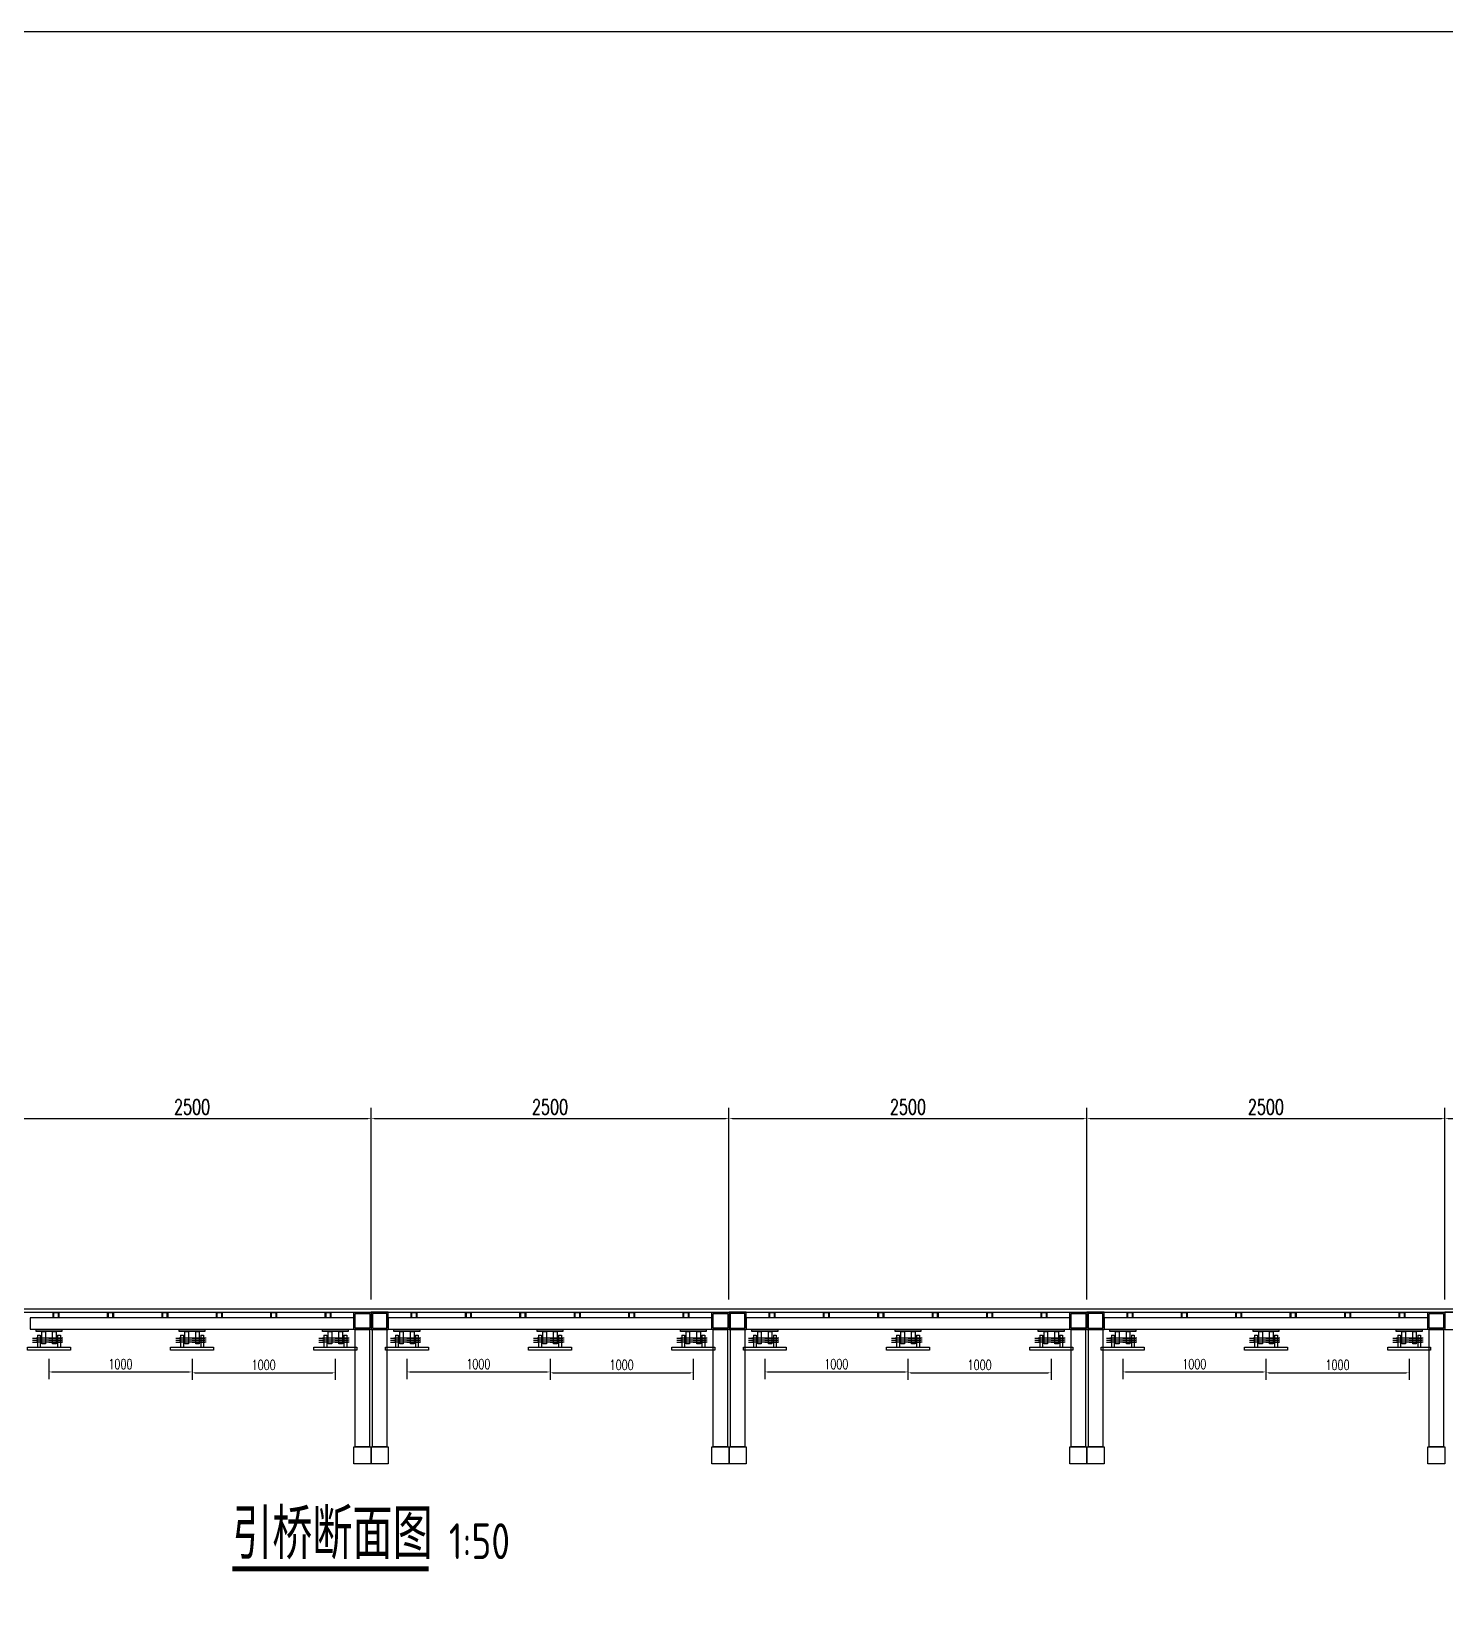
# Model space of a CAD drawing. Header units: millimetres. Extents: x 50522 to 205845, y 40309 to 82020.
# Drawn here: x 142893 to 152770, y 70072 to 81037 of the extents above; entities that cross this region are included whole.
import ezdxf

# ---------------------------------------------------------------- set-up
doc = ezdxf.new("R2010")
doc.units = ezdxf.units.MM
doc.header["$LTSCALE"] = 1000
doc.linetypes.add('CENTER2', pattern=[28.575, 19.05, -3.175, 3.175, -3.175])
for name, color, linetype in [('DIM_SYMB', 3, 'Continuous'), ('PUB_TEXT', 7, 'Continuous'), ('W-STEEL_FRAME钢架', 3, 'Continuous'), ('W-STEEL_KEEL钢龙骨', 5, 'Continuous'), ('W-WOOD_FLOOR木地板', 30, 'Continuous')]:
    doc.layers.add(name, color=color, linetype=linetype)
doc.styles.get("Standard").update_dxf_attribs({"font": 'tssdeng.shx', "width": 0.8, "bigfont": 'hztxt.shx'})
doc.styles.add('STANDARD_T3', font='simplex.shx', dxfattribs={"width": 0.7, "bigfont": 'hztxt.shx'})
doc.dimstyles.new('W&&20', dxfattribs={"dimtxt": 70, "dimasz": 20, "dimexe": 50, "dimexo": 60, "dimgap": 20, "dimtad": 1, "dimdec": 0, "dimzin": 0, "dimdsep": 46, "dimtxsty": 'STANDARD_T3', "dimcen": 0.09, "dimclrd": 1, "dimclre": 1, "dimclrt": 7, "dimazin": 2, "dimtfac": 1, "dimtdec": 0, "dimtix": 1, "dimtmove": 2, "dimatfit": 3, "dimfxl": 0, "dimtolj": 1, "dimtzin": 0, "dimarcsym": 0})
doc.dimstyles.new('W&&30', dxfattribs={"dimtxt": 105, "dimasz": 30, "dimexe": 75, "dimexo": 90, "dimgap": 30, "dimtad": 1, "dimdec": 0, "dimzin": 0, "dimdsep": 46, "dimtxsty": 'STANDARD_T3', "dimcen": 0.09, "dimclrd": 1, "dimclre": 1, "dimclrt": 7, "dimazin": 2, "dimtfac": 1, "dimtdec": 0, "dimtix": 1, "dimtmove": 2, "dimatfit": 3, "dimfxl": 0, "dimtolj": 1, "dimtzin": 0, "dimarcsym": 0})

# ---------------------------------------------------------------- blocks, each defined once
blk = doc.blocks.new('*D58')
at = {"color": 1, "lineweight": -2, "transparency": 16777216}
for p, q in [((152765, 72177), (152765, 73515)), ((155265, 72177), (155265, 73515)), ((152795, 73440), (155235, 73440))]:
    blk.add_line(p, q, dxfattribs=at)
at = {"color": 1, "transparency": 16777216}
for points in [[(152795, 73445), (152795, 73435), (152765, 73440)], [(155235, 73445), (155235, 73435), (155265, 73440)]]:
    blk.add_solid(points, dxfattribs=at)
at = {"layer": 'Defpoints', "color": 0, "transparency": 16777216}
for p in [(155265, 73440), (152765, 72087), (155265, 72087)]:
    blk.add_point(p, dxfattribs=at)
at = {"color": 7, "transparency": 16777216, "insert": (154015, 73522), "char_height": 105, "attachment_point": 5, "style": 'STANDARD_T3'}
blk.add_mtext('\\A1;2500', dxfattribs=at)
blk = doc.blocks.new('*D57')
at = {"color": 1, "lineweight": -2, "transparency": 16777216}
for p, q in [((150265, 72177), (150265, 73515)), ((152765, 72177), (152765, 73515)), ((150295, 73440), (152735, 73440))]:
    blk.add_line(p, q, dxfattribs=at)
at = {"color": 1, "transparency": 16777216}
for points in [[(150295, 73445), (150295, 73435), (150265, 73440)], [(152735, 73445), (152735, 73435), (152765, 73440)]]:
    blk.add_solid(points, dxfattribs=at)
at = {"layer": 'Defpoints', "color": 0, "transparency": 16777216}
for p in [(152765, 73440), (150265, 72087), (152765, 72087)]:
    blk.add_point(p, dxfattribs=at)
at = {"color": 7, "transparency": 16777216, "insert": (151515, 73522), "char_height": 105, "attachment_point": 5, "style": 'STANDARD_T3'}
blk.add_mtext('\\A1;2500', dxfattribs=at)
blk = doc.blocks.new('*U51')
at = {"layer": 'W-STEEL_KEEL钢龙骨', "color": 4}
blk.add_lwpolyline([(20, -19.5, -0.4142136), (19.5, -20), (17.5, -20, -0.4142136), (17, -19.5), (17, 16.5, 0.4142136), (16.5, 17), (-16.5, 17, 0.4142136), (-17, 16.5), (-17, -19.5, -0.4142136), (-17.5, -20), (-19.5, -20, -0.4142136), (-20, -19.5), (-20, 19.5, -0.4142136), (-19.5, 20), (19.5, 20, -0.4142136), (20, 19.5)], format="xyb", close=True, dxfattribs=at)
blk = doc.blocks.new('*U52')
at = {"color": 0, "linetype": 'ByBlock', "lineweight": -2, "transparency": 16777216}
for p in [(0, 0), (380, 0), (760, 0), (1140, 0), (1520, 0), (1900, 0)]:
    blk.add_blockref('*U51', p, dxfattribs=at)
blk = doc.blocks.new('*D54')
at = {"color": 1, "lineweight": -2, "transparency": 16777216}
for p, q in [((151515, 71762), (151515, 71614)), ((152515, 71762), (152515, 71614)), ((151535, 71664), (152495, 71664))]:
    blk.add_line(p, q, dxfattribs=at)
at = {"color": 1, "transparency": 16777216}
for points in [[(151535, 71667), (151535, 71661), (151515, 71664)], [(152495, 71667), (152495, 71661), (152515, 71664)]]:
    blk.add_solid(points, dxfattribs=at)
at = {"layer": 'Defpoints', "color": 0, "transparency": 16777216}
for p in [(151515, 71822), (152515, 71822), (152515, 71664)]:
    blk.add_point(p, dxfattribs=at)
at = {"color": 7, "transparency": 16777216, "insert": (152015, 71719), "char_height": 70, "attachment_point": 5, "style": 'STANDARD_T3'}
blk.add_mtext('\\A1;1000', dxfattribs=at)
blk = doc.blocks.new('*D53')
at = {"color": 1, "lineweight": -2, "transparency": 16777216}
for p, q in [((150515, 71762), (150515, 71620)), ((151515, 71762), (151515, 71620)), ((150535, 71670), (151495, 71670))]:
    blk.add_line(p, q, dxfattribs=at)
at = {"color": 1, "transparency": 16777216}
for points in [[(150535, 71673), (150535, 71667), (150515, 71670)], [(151495, 71673), (151495, 71667), (151515, 71670)]]:
    blk.add_solid(points, dxfattribs=at)
at = {"layer": 'Defpoints', "color": 0, "transparency": 16777216}
for p in [(150515, 71822), (151515, 71822), (151515, 71670)]:
    blk.add_point(p, dxfattribs=at)
at = {"color": 7, "transparency": 16777216, "insert": (151015, 71725), "char_height": 70, "attachment_point": 5, "style": 'STANDARD_T3'}
blk.add_mtext('\\A1;1000', dxfattribs=at)
blk = doc.blocks.new('*D48')
at = {"color": 1, "lineweight": -2, "transparency": 16777216}
for p, q in [((147765, 72177), (147765, 73515)), ((150265, 72177), (150265, 73515)), ((147795, 73440), (150235, 73440))]:
    blk.add_line(p, q, dxfattribs=at)
at = {"color": 1, "transparency": 16777216}
for points in [[(147795, 73445), (147795, 73435), (147765, 73440)], [(150235, 73445), (150235, 73435), (150265, 73440)]]:
    blk.add_solid(points, dxfattribs=at)
at = {"layer": 'Defpoints', "color": 0, "transparency": 16777216}
for p in [(150265, 73440), (147765, 72087), (150265, 72087)]:
    blk.add_point(p, dxfattribs=at)
at = {"color": 7, "transparency": 16777216, "insert": (149015, 73522), "char_height": 105, "attachment_point": 5, "style": 'STANDARD_T3'}
blk.add_mtext('\\A1;2500', dxfattribs=at)
blk = doc.blocks.new('*D47')
at = {"color": 1, "lineweight": -2, "transparency": 16777216}
for p, q in [((145265, 72177), (145265, 73515)), ((147765, 72177), (147765, 73515)), ((145295, 73440), (147735, 73440))]:
    blk.add_line(p, q, dxfattribs=at)
at = {"color": 1, "transparency": 16777216}
for points in [[(145295, 73445), (145295, 73435), (145265, 73440)], [(147735, 73445), (147735, 73435), (147765, 73440)]]:
    blk.add_solid(points, dxfattribs=at)
at = {"layer": 'Defpoints', "color": 0, "transparency": 16777216}
for p in [(147765, 73440), (145265, 72087), (147765, 72087)]:
    blk.add_point(p, dxfattribs=at)
at = {"color": 7, "transparency": 16777216, "insert": (146515, 73522), "char_height": 105, "attachment_point": 5, "style": 'STANDARD_T3'}
blk.add_mtext('\\A1;2500', dxfattribs=at)
blk = doc.blocks.new('*D46')
at = {"color": 1, "lineweight": -2, "transparency": 16777216}
for p, q in [((142765, 72177), (142765, 73515)), ((145265, 72177), (145265, 73515)), ((142795, 73440), (145235, 73440))]:
    blk.add_line(p, q, dxfattribs=at)
at = {"color": 1, "transparency": 16777216}
for points in [[(142795, 73445), (142795, 73435), (142765, 73440)], [(145235, 73445), (145235, 73435), (145265, 73440)]]:
    blk.add_solid(points, dxfattribs=at)
at = {"layer": 'Defpoints', "color": 0, "transparency": 16777216}
for p in [(145265, 73440), (142765, 72087), (145265, 72087)]:
    blk.add_point(p, dxfattribs=at)
at = {"color": 7, "transparency": 16777216, "insert": (144015, 73522), "char_height": 105, "attachment_point": 5, "style": 'STANDARD_T3'}
blk.add_mtext('\\A1;2500', dxfattribs=at)
blk = doc.blocks.new('*U41')
at = {"layer": 'W-STEEL_KEEL钢龙骨', "color": 4}
blk.add_lwpolyline([(20, -19.5, -0.4142136), (19.5, -20), (17.5, -20, -0.4142136), (17, -19.5), (17, 16.5, 0.4142136), (16.5, 17), (-16.5, 17, 0.4142136), (-17, 16.5), (-17, -19.5, -0.4142136), (-17.5, -20), (-19.5, -20, -0.4142136), (-20, -19.5), (-20, 19.5, -0.4142136), (-19.5, 20), (19.5, 20, -0.4142136), (20, 19.5)], format="xyb", close=True, dxfattribs=at)
blk = doc.blocks.new('*U42')
at = {"color": 0, "linetype": 'ByBlock', "lineweight": -2, "transparency": 16777216}
for p in [(0, 0), (380, 0), (760, 0), (1140, 0), (1520, 0), (1900, 0)]:
    blk.add_blockref('*U41', p, dxfattribs=at)
blk = doc.blocks.new('*D44')
at = {"color": 1, "lineweight": -2, "transparency": 16777216}
for p, q in [((149015, 71762), (149015, 71614)), ((150015, 71762), (150015, 71614)), ((149035, 71664), (149995, 71664))]:
    blk.add_line(p, q, dxfattribs=at)
at = {"color": 1, "transparency": 16777216}
for points in [[(149035, 71667), (149035, 71661), (149015, 71664)], [(149995, 71667), (149995, 71661), (150015, 71664)]]:
    blk.add_solid(points, dxfattribs=at)
at = {"layer": 'Defpoints', "color": 0, "transparency": 16777216}
for p in [(149015, 71822), (150015, 71822), (150015, 71664)]:
    blk.add_point(p, dxfattribs=at)
at = {"color": 7, "transparency": 16777216, "insert": (149515, 71719), "char_height": 70, "attachment_point": 5, "style": 'STANDARD_T3'}
blk.add_mtext('\\A1;1000', dxfattribs=at)
blk = doc.blocks.new('*D43')
at = {"color": 1, "lineweight": -2, "transparency": 16777216}
for p, q in [((148015, 71762), (148015, 71620)), ((149015, 71762), (149015, 71620)), ((148035, 71670), (148995, 71670))]:
    blk.add_line(p, q, dxfattribs=at)
at = {"color": 1, "transparency": 16777216}
for points in [[(148035, 71673), (148035, 71667), (148015, 71670)], [(148995, 71673), (148995, 71667), (149015, 71670)]]:
    blk.add_solid(points, dxfattribs=at)
at = {"layer": 'Defpoints', "color": 0, "transparency": 16777216}
for p in [(148015, 71822), (149015, 71822), (149015, 71670)]:
    blk.add_point(p, dxfattribs=at)
at = {"color": 7, "transparency": 16777216, "insert": (148515, 71725), "char_height": 70, "attachment_point": 5, "style": 'STANDARD_T3'}
blk.add_mtext('\\A1;1000', dxfattribs=at)
blk = doc.blocks.new('*U37')
at = {"layer": 'W-STEEL_KEEL钢龙骨', "color": 4}
blk.add_lwpolyline([(20, -19.5, -0.4142136), (19.5, -20), (17.5, -20, -0.4142136), (17, -19.5), (17, 16.5, 0.4142136), (16.5, 17), (-16.5, 17, 0.4142136), (-17, 16.5), (-17, -19.5, -0.4142136), (-17.5, -20), (-19.5, -20, -0.4142136), (-20, -19.5), (-20, 19.5, -0.4142136), (-19.5, 20), (19.5, 20, -0.4142136), (20, 19.5)], format="xyb", close=True, dxfattribs=at)
blk = doc.blocks.new('*U38')
at = {"color": 0, "linetype": 'ByBlock', "lineweight": -2, "transparency": 16777216}
for p in [(0, 0), (380, 0), (760, 0), (1140, 0), (1520, 0), (1900, 0)]:
    blk.add_blockref('*U37', p, dxfattribs=at)
blk = doc.blocks.new('*D40')
at = {"color": 1, "lineweight": -2, "transparency": 16777216}
for p, q in [((146515, 71762), (146515, 71614)), ((147515, 71762), (147515, 71614)), ((146535, 71664), (147495, 71664))]:
    blk.add_line(p, q, dxfattribs=at)
at = {"color": 1, "transparency": 16777216}
for points in [[(146535, 71667), (146535, 71661), (146515, 71664)], [(147495, 71667), (147495, 71661), (147515, 71664)]]:
    blk.add_solid(points, dxfattribs=at)
at = {"layer": 'Defpoints', "color": 0, "transparency": 16777216}
for p in [(146515, 71822), (147515, 71822), (147515, 71664)]:
    blk.add_point(p, dxfattribs=at)
at = {"color": 7, "transparency": 16777216, "insert": (147015, 71719), "char_height": 70, "attachment_point": 5, "style": 'STANDARD_T3'}
blk.add_mtext('\\A1;1000', dxfattribs=at)
blk = doc.blocks.new('*D39')
at = {"color": 1, "lineweight": -2, "transparency": 16777216}
for p, q in [((145515, 71762), (145515, 71620)), ((146515, 71762), (146515, 71620)), ((145535, 71670), (146495, 71670))]:
    blk.add_line(p, q, dxfattribs=at)
at = {"color": 1, "transparency": 16777216}
for points in [[(145535, 71673), (145535, 71667), (145515, 71670)], [(146495, 71673), (146495, 71667), (146515, 71670)]]:
    blk.add_solid(points, dxfattribs=at)
at = {"layer": 'Defpoints', "color": 0, "transparency": 16777216}
for p in [(145515, 71822), (146515, 71822), (146515, 71670)]:
    blk.add_point(p, dxfattribs=at)
at = {"color": 7, "transparency": 16777216, "insert": (146015, 71725), "char_height": 70, "attachment_point": 5, "style": 'STANDARD_T3'}
blk.add_mtext('\\A1;1000', dxfattribs=at)
blk = doc.blocks.new('*U33')
at = {"layer": 'W-STEEL_KEEL钢龙骨', "color": 4}
blk.add_lwpolyline([(20, -19.5, -0.4142136), (19.5, -20), (17.5, -20, -0.4142136), (17, -19.5), (17, 16.5, 0.4142136), (16.5, 17), (-16.5, 17, 0.4142136), (-17, 16.5), (-17, -19.5, -0.4142136), (-17.5, -20), (-19.5, -20, -0.4142136), (-20, -19.5), (-20, 19.5, -0.4142136), (-19.5, 20), (19.5, 20, -0.4142136), (20, 19.5)], format="xyb", close=True, dxfattribs=at)
blk = doc.blocks.new('*U34')
at = {"color": 0, "linetype": 'ByBlock', "lineweight": -2, "transparency": 16777216}
for p in [(0, 0), (380, 0), (760, 0), (1140, 0), (1520, 0), (1900, 0)]:
    blk.add_blockref('*U33', p, dxfattribs=at)
blk = doc.blocks.new('*D36')
at = {"color": 1, "lineweight": -2, "transparency": 16777216}
for p, q in [((144015, 71762), (144015, 71614)), ((145015, 71762), (145015, 71614)), ((144035, 71664), (144995, 71664))]:
    blk.add_line(p, q, dxfattribs=at)
at = {"color": 1, "transparency": 16777216}
for points in [[(144035, 71667), (144035, 71661), (144015, 71664)], [(144995, 71667), (144995, 71661), (145015, 71664)]]:
    blk.add_solid(points, dxfattribs=at)
at = {"layer": 'Defpoints', "color": 0, "transparency": 16777216}
for p in [(144015, 71822), (145015, 71822), (145015, 71664)]:
    blk.add_point(p, dxfattribs=at)
at = {"color": 7, "transparency": 16777216, "insert": (144515, 71719), "char_height": 70, "attachment_point": 5, "style": 'STANDARD_T3'}
blk.add_mtext('\\A1;1000', dxfattribs=at)
blk = doc.blocks.new('*D35')
at = {"color": 1, "lineweight": -2, "transparency": 16777216}
for p, q in [((143015, 71762), (143015, 71620)), ((144015, 71762), (144015, 71620)), ((143035, 71670), (143995, 71670))]:
    blk.add_line(p, q, dxfattribs=at)
at = {"color": 1, "transparency": 16777216}
for points in [[(143035, 71673), (143035, 71667), (143015, 71670)], [(143995, 71673), (143995, 71667), (144015, 71670)]]:
    blk.add_solid(points, dxfattribs=at)
at = {"layer": 'Defpoints', "color": 0, "transparency": 16777216}
for p in [(143015, 71822), (144015, 71822), (144015, 71670)]:
    blk.add_point(p, dxfattribs=at)
at = {"color": 7, "transparency": 16777216, "insert": (143515, 71725), "char_height": 70, "attachment_point": 5, "style": 'STANDARD_T3'}
blk.add_mtext('\\A1;1000', dxfattribs=at)

msp = doc.modelspace()

# ---------------------------------------------------------------- linework, layer by layer
at = {"color": 3, "linetype": 'CENTER2'}
for p, q in [((142900.6, 71905.1), (142936.4, 71905.1)), ((142900.6, 71892.1), (142936.4, 71892.1)), ((142900.6, 71879.1), (142936.4, 71879.1)), ((143085.8, 71905.1), (142944.9, 71905.1)), ((143085.8, 71892.1), (142944.9, 71892.1)), ((143085.8, 71879.1), (142944.9, 71879.1)), ((143113.2, 71905.1), (143077.4, 71905.1)), ((143113.2, 71892.1), (143077.4, 71892.1)), ((143113.2, 71879.1), (143077.5, 71879.1)), ((143900.6, 71905.1), (143936.4, 71905.1)), ((143900.6, 71892.1), (143936.4, 71892.1)), ((143900.6, 71879.1), (143936.4, 71879.1)), ((144085.8, 71905.1), (143944.9, 71905.1)), ((144085.8, 71892.1), (143944.9, 71892.1)), ((144085.8, 71879.1), (143944.9, 71879.1)), ((144113.2, 71905.1), (144077.4, 71905.1)), ((144113.2, 71892.1), (144077.4, 71892.1)), ((144113.2, 71879.1), (144077.5, 71879.1)), ((144900.6, 71905.1), (144936.4, 71905.1)), ((144900.6, 71892.1), (144936.4, 71892.1)), ((144900.6, 71879.1), (144936.4, 71879.1)), ((145085.8, 71905.1), (144944.9, 71905.1)), ((145085.8, 71892.1), (144944.9, 71892.1)), ((145085.8, 71879.1), (144944.9, 71879.1)), ((145113.2, 71905.1), (145077.4, 71905.1)), ((145113.2, 71892.1), (145077.4, 71892.1)), ((145113.2, 71879.1), (145077.5, 71879.1)), ((145400.6, 71905.1), (145436.4, 71905.1)), ((145400.6, 71892.1), (145436.4, 71892.1)), ((145400.6, 71879.1), (145436.4, 71879.1)), ((145585.8, 71905.1), (145444.9, 71905.1)), ((145585.8, 71892.1), (145444.9, 71892.1)), ((145585.8, 71879.1), (145444.9, 71879.1)), ((145613.2, 71905.1), (145577.4, 71905.1)), ((145613.2, 71892.1), (145577.4, 71892.1)), ((145613.2, 71879.1), (145577.5, 71879.1)), ((146400.6, 71905.1), (146436.4, 71905.1)), ((146400.6, 71892.1), (146436.4, 71892.1)), ((146400.6, 71879.1), (146436.4, 71879.1)), ((146585.8, 71905.1), (146444.9, 71905.1)), ((146585.8, 71892.1), (146444.9, 71892.1)), ((146585.8, 71879.1), (146444.9, 71879.1)), ((146613.2, 71905.1), (146577.4, 71905.1)), ((146613.2, 71892.1), (146577.4, 71892.1)), ((146613.2, 71879.1), (146577.5, 71879.1)), ((147400.6, 71905.1), (147436.4, 71905.1)), ((147400.6, 71892.1), (147436.4, 71892.1)), ((147400.6, 71879.1), (147436.4, 71879.1)), ((147585.8, 71905.1), (147444.9, 71905.1)), ((147585.8, 71892.1), (147444.9, 71892.1)), ((147585.8, 71879.1), (147444.9, 71879.1)), ((147613.2, 71905.1), (147577.4, 71905.1)), ((147613.2, 71892.1), (147577.4, 71892.1)), ((147613.2, 71879.1), (147577.5, 71879.1)), ((147900.6, 71905.1), (147936.4, 71905.1)), ((147900.6, 71892.1), (147936.4, 71892.1)), ((147900.6, 71879.1), (147936.4, 71879.1)), ((148085.8, 71905.1), (147944.9, 71905.1)), ((148085.8, 71892.1), (147944.9, 71892.1)), ((148085.8, 71879.1), (147944.9, 71879.1)), ((148113.2, 71905.1), (148077.4, 71905.1)), ((148113.2, 71892.1), (148077.4, 71892.1)), ((148113.2, 71879.1), (148077.5, 71879.1)), ((148900.6, 71905.1), (148936.4, 71905.1)), ((148900.6, 71892.1), (148936.4, 71892.1)), ((148900.6, 71879.1), (148936.4, 71879.1)), ((149085.8, 71905.1), (148944.9, 71905.1)), ((149085.8, 71892.1), (148944.9, 71892.1)), ((149085.8, 71879.1), (148944.9, 71879.1)), ((149113.2, 71905.1), (149077.4, 71905.1)), ((149113.2, 71892.1), (149077.4, 71892.1)), ((149113.2, 71879.1), (149077.5, 71879.1)), ((149900.6, 71905.1), (149936.4, 71905.1)), ((149900.6, 71892.1), (149936.4, 71892.1)), ((149900.6, 71879.1), (149936.4, 71879.1)), ((150085.8, 71905.1), (149944.9, 71905.1)), ((150085.8, 71892.1), (149944.9, 71892.1)), ((150085.8, 71879.1), (149944.9, 71879.1)), ((150113.2, 71905.1), (150077.4, 71905.1)), ((150113.2, 71892.1), (150077.4, 71892.1)), ((150113.2, 71879.1), (150077.5, 71879.1)), ((150400.6, 71905.1), (150436.4, 71905.1)), ((150400.6, 71892.1), (150436.4, 71892.1)), ((150400.6, 71879.1), (150436.4, 71879.1)), ((150585.8, 71905.1), (150444.9, 71905.1)), ((150585.8, 71892.1), (150444.9, 71892.1)), ((150585.8, 71879.1), (150444.9, 71879.1)), ((150613.2, 71905.1), (150577.4, 71905.1)), ((150613.2, 71892.1), (150577.4, 71892.1)), ((150613.2, 71879.1), (150577.5, 71879.1)), ((151400.6, 71905.1), (151436.4, 71905.1)), ((151400.6, 71892.1), (151436.4, 71892.1)), ((151400.6, 71879.1), (151436.4, 71879.1)), ((151585.8, 71905.1), (151444.9, 71905.1)), ((151585.8, 71892.1), (151444.9, 71892.1)), ((151585.8, 71879.1), (151444.9, 71879.1)), ((151613.2, 71905.1), (151577.4, 71905.1)), ((151613.2, 71892.1), (151577.4, 71892.1)), ((151613.2, 71879.1), (151577.5, 71879.1)), ((152400.6, 71905.1), (152436.4, 71905.1)), ((152400.6, 71892.1), (152436.4, 71892.1)), ((152400.6, 71879.1), (152436.4, 71879.1)), ((152585.8, 71905.1), (152444.9, 71905.1)), ((152585.8, 71892.1), (152444.9, 71892.1)), ((152585.8, 71879.1), (152444.9, 71879.1)), ((152613.2, 71905.1), (152577.4, 71905.1)), ((152613.2, 71892.1), (152577.4, 71892.1)), ((152613.2, 71879.1), (152577.5, 71879.1))]:
    msp.add_line(p, q, dxfattribs=at)
for p, q in [((143004.3, 71905.1), (142925.3, 71905.1)), ((143004.3, 71892.1), (142925.3, 71892.1)), ((143004.3, 71879.1), (142925.3, 71879.1)), ((142935.3, 71927.1), (142955.3, 71927.1)), ((142935.3, 71927.1), (142935.3, 71842.1)), ((142955.3, 71927.1), (142955.3, 71842.1)), ((143015.3, 71905.1), (143105.3, 71905.1)), ((143015.3, 71892.1), (143105.3, 71892.1)), ((143015.3, 71879.1), (143105.3, 71879.1)), ((143075.3, 71927.1), (143095.3, 71927.1)), ((143075.3, 71927.1), (143075.3, 71842.1)), ((143095.3, 71927.1), (143095.3, 71842.1)), ((143128.5, 71842.1), (143148.5, 71842.1)), ((144004.3, 71905.1), (143925.3, 71905.1)), ((144004.3, 71892.1), (143925.3, 71892.1)), ((144004.3, 71879.1), (143925.3, 71879.1)), ((143935.3, 71927.1), (143955.3, 71927.1)), ((143935.3, 71927.1), (143935.3, 71842.1)), ((143955.3, 71927.1), (143955.3, 71842.1)), ((144015.3, 71905.1), (144105.3, 71905.1)), ((144015.3, 71892.1), (144105.3, 71892.1)), ((144015.3, 71879.1), (144105.3, 71879.1)), ((144075.3, 71927.1), (144095.3, 71927.1)), ((144075.3, 71927.1), (144075.3, 71842.1)), ((144095.3, 71927.1), (144095.3, 71842.1)), ((144128.5, 71842.1), (144148.5, 71842.1)), ((145004.3, 71905.1), (144925.3, 71905.1)), ((145004.3, 71892.1), (144925.3, 71892.1)), ((145004.3, 71879.1), (144925.3, 71879.1)), ((144935.3, 71927.1), (144955.3, 71927.1)), ((144935.3, 71927.1), (144935.3, 71842.1)), ((144955.3, 71927.1), (144955.3, 71842.1)), ((145015.3, 71905.1), (145105.3, 71905.1)), ((145015.3, 71892.1), (145105.3, 71892.1)), ((145015.3, 71879.1), (145105.3, 71879.1)), ((145075.3, 71927.1), (145095.3, 71927.1)), ((145075.3, 71927.1), (145075.3, 71842.1)), ((145095.3, 71927.1), (145095.3, 71842.1)), ((145128.5, 71842.1), (145148.5, 71842.1)), ((145504.3, 71905.1), (145425.3, 71905.1)), ((145504.3, 71892.1), (145425.3, 71892.1)), ((145504.3, 71879.1), (145425.3, 71879.1)), ((145435.3, 71927.1), (145455.3, 71927.1)), ((145435.3, 71927.1), (145435.3, 71842.1)), ((145455.3, 71927.1), (145455.3, 71842.1)), ((145515.3, 71905.1), (145605.3, 71905.1)), ((145515.3, 71892.1), (145605.3, 71892.1)), ((145515.3, 71879.1), (145605.3, 71879.1)), ((145575.3, 71927.1), (145595.3, 71927.1)), ((145575.3, 71927.1), (145575.3, 71842.1)), ((145595.3, 71927.1), (145595.3, 71842.1)), ((145628.5, 71842.1), (145648.5, 71842.1)), ((146504.3, 71905.1), (146425.3, 71905.1)), ((146504.3, 71892.1), (146425.3, 71892.1)), ((146504.3, 71879.1), (146425.3, 71879.1)), ((146435.3, 71927.1), (146455.3, 71927.1)), ((146435.3, 71927.1), (146435.3, 71842.1)), ((146455.3, 71927.1), (146455.3, 71842.1)), ((146515.3, 71905.1), (146605.3, 71905.1)), ((146515.3, 71892.1), (146605.3, 71892.1)), ((146515.3, 71879.1), (146605.3, 71879.1)), ((146575.3, 71927.1), (146595.3, 71927.1)), ((146575.3, 71927.1), (146575.3, 71842.1)), ((146595.3, 71927.1), (146595.3, 71842.1)), ((146628.5, 71842.1), (146648.5, 71842.1)), ((147504.3, 71905.1), (147425.3, 71905.1)), ((147504.3, 71892.1), (147425.3, 71892.1)), ((147504.3, 71879.1), (147425.3, 71879.1)), ((147435.3, 71927.1), (147455.3, 71927.1)), ((147435.3, 71927.1), (147435.3, 71842.1)), ((147455.3, 71927.1), (147455.3, 71842.1)), ((147515.3, 71905.1), (147605.3, 71905.1)), ((147515.3, 71892.1), (147605.3, 71892.1)), ((147515.3, 71879.1), (147605.3, 71879.1)), ((147575.3, 71927.1), (147595.3, 71927.1)), ((147575.3, 71927.1), (147575.3, 71842.1)), ((147595.3, 71927.1), (147595.3, 71842.1)), ((147628.5, 71842.1), (147648.5, 71842.1)), ((148004.3, 71905.1), (147925.3, 71905.1)), ((148004.3, 71892.1), (147925.3, 71892.1)), ((148004.3, 71879.1), (147925.3, 71879.1)), ((147935.3, 71927.1), (147955.3, 71927.1)), ((147935.3, 71927.1), (147935.3, 71842.1)), ((147955.3, 71927.1), (147955.3, 71842.1)), ((148015.3, 71905.1), (148105.3, 71905.1)), ((148015.3, 71892.1), (148105.3, 71892.1)), ((148015.3, 71879.1), (148105.3, 71879.1)), ((148075.3, 71927.1), (148095.3, 71927.1)), ((148075.3, 71927.1), (148075.3, 71842.1)), ((148095.3, 71927.1), (148095.3, 71842.1)), ((148128.5, 71842.1), (148148.5, 71842.1)), ((149004.3, 71905.1), (148925.3, 71905.1)), ((149004.3, 71892.1), (148925.3, 71892.1)), ((149004.3, 71879.1), (148925.3, 71879.1)), ((148935.3, 71927.1), (148955.3, 71927.1)), ((148935.3, 71927.1), (148935.3, 71842.1)), ((148955.3, 71927.1), (148955.3, 71842.1)), ((149015.3, 71905.1), (149105.3, 71905.1)), ((149015.3, 71892.1), (149105.3, 71892.1)), ((149015.3, 71879.1), (149105.3, 71879.1)), ((149075.3, 71927.1), (149095.3, 71927.1)), ((149075.3, 71927.1), (149075.3, 71842.1)), ((149095.3, 71927.1), (149095.3, 71842.1)), ((149128.5, 71842.1), (149148.5, 71842.1)), ((150004.3, 71905.1), (149925.3, 71905.1)), ((150004.3, 71892.1), (149925.3, 71892.1)), ((150004.3, 71879.1), (149925.3, 71879.1)), ((149935.3, 71927.1), (149955.3, 71927.1)), ((149935.3, 71927.1), (149935.3, 71842.1)), ((149955.3, 71927.1), (149955.3, 71842.1)), ((150015.3, 71905.1), (150105.3, 71905.1)), ((150015.3, 71892.1), (150105.3, 71892.1)), ((150015.3, 71879.1), (150105.3, 71879.1)), ((150075.3, 71927.1), (150095.3, 71927.1)), ((150075.3, 71927.1), (150075.3, 71842.1)), ((150095.3, 71927.1), (150095.3, 71842.1)), ((150128.5, 71842.1), (150148.5, 71842.1)), ((150504.3, 71905.1), (150425.3, 71905.1)), ((150504.3, 71892.1), (150425.3, 71892.1)), ((150504.3, 71879.1), (150425.3, 71879.1)), ((150435.3, 71927.1), (150455.3, 71927.1)), ((150435.3, 71927.1), (150435.3, 71842.1)), ((150455.3, 71927.1), (150455.3, 71842.1)), ((150515.3, 71905.1), (150605.3, 71905.1)), ((150515.3, 71892.1), (150605.3, 71892.1)), ((150515.3, 71879.1), (150605.3, 71879.1)), ((150575.3, 71927.1), (150595.3, 71927.1)), ((150575.3, 71927.1), (150575.3, 71842.1)), ((150595.3, 71927.1), (150595.3, 71842.1)), ((150628.5, 71842.1), (150648.5, 71842.1)), ((151504.3, 71905.1), (151425.3, 71905.1)), ((151504.3, 71892.1), (151425.3, 71892.1)), ((151504.3, 71879.1), (151425.3, 71879.1)), ((151435.3, 71927.1), (151455.3, 71927.1)), ((151435.3, 71927.1), (151435.3, 71842.1)), ((151455.3, 71927.1), (151455.3, 71842.1)), ((151515.3, 71905.1), (151605.3, 71905.1)), ((151515.3, 71892.1), (151605.3, 71892.1)), ((151515.3, 71879.1), (151605.3, 71879.1)), ((151575.3, 71927.1), (151595.3, 71927.1)), ((151575.3, 71927.1), (151575.3, 71842.1)), ((151595.3, 71927.1), (151595.3, 71842.1)), ((151628.5, 71842.1), (151648.5, 71842.1)), ((152504.3, 71905.1), (152425.3, 71905.1)), ((152504.3, 71892.1), (152425.3, 71892.1)), ((152504.3, 71879.1), (152425.3, 71879.1)), ((152435.3, 71927.1), (152455.3, 71927.1)), ((152435.3, 71927.1), (152435.3, 71842.1)), ((152455.3, 71927.1), (152455.3, 71842.1)), ((152515.3, 71905.1), (152605.3, 71905.1)), ((152515.3, 71892.1), (152605.3, 71892.1)), ((152515.3, 71879.1), (152605.3, 71879.1)), ((152575.3, 71927.1), (152595.3, 71927.1)), ((152575.3, 71927.1), (152575.3, 71842.1)), ((152595.3, 71927.1), (152595.3, 71842.1)), ((152628.5, 71842.1), (152648.5, 71842.1))]:
    msp.add_line(p, q)
for points in [[(67112.1, 81037), (166036.4, 81037), (166036.4, 40309.3), (67112.1, 40309.3)], [(145265.3, 71967.1), (145145.3, 71967.1), (145145.3, 72087.1), (145265.3, 72087.1)], [(145256.3, 71976.1), (145154.3, 71976.1), (145154.3, 72078.1), (145256.3, 72078.1)], [(147765.3, 71967.1), (147645.3, 71967.1), (147645.3, 72087.1), (147765.3, 72087.1)], [(147756.3, 71976.1), (147654.3, 71976.1), (147654.3, 72078.1), (147756.3, 72078.1)], [(150265.3, 71967.1), (150145.3, 71967.1), (150145.3, 72087.1), (150265.3, 72087.1)], [(150256.3, 71976.1), (150154.3, 71976.1), (150154.3, 72078.1), (150256.3, 72078.1)], [(152765.3, 71967.1), (152645.3, 71967.1), (152645.3, 72087.1), (152765.3, 72087.1)], [(152756.3, 71976.1), (152654.3, 71976.1), (152654.3, 72078.1), (152756.3, 72078.1)], [(142925.3, 71967.1), (143105.3, 71967.1), (143105.3, 71952.1), (142925.3, 71952.1)], [(142965.3, 71952.1), (142990.3, 71952.1), (142990.3, 71867.1), (142965.3, 71867.1)], [(143040.3, 71952.1), (143065.3, 71952.1), (143065.3, 71867.1), (143040.3, 71867.1)], [(143925.3, 71967.1), (144105.3, 71967.1), (144105.3, 71952.1), (143925.3, 71952.1)], [(143965.3, 71952.1), (143990.3, 71952.1), (143990.3, 71867.1), (143965.3, 71867.1)], [(144040.3, 71952.1), (144065.3, 71952.1), (144065.3, 71867.1), (144040.3, 71867.1)], [(144925.3, 71967.1), (145105.3, 71967.1), (145105.3, 71952.1), (144925.3, 71952.1)], [(144965.3, 71952.1), (144990.3, 71952.1), (144990.3, 71867.1), (144965.3, 71867.1)], [(145040.3, 71952.1), (145065.3, 71952.1), (145065.3, 71867.1), (145040.3, 71867.1)], [(145425.3, 71967.1), (145605.3, 71967.1), (145605.3, 71952.1), (145425.3, 71952.1)], [(145465.3, 71952.1), (145490.3, 71952.1), (145490.3, 71867.1), (145465.3, 71867.1)], [(145540.3, 71952.1), (145565.3, 71952.1), (145565.3, 71867.1), (145540.3, 71867.1)], [(146425.3, 71967.1), (146605.3, 71967.1), (146605.3, 71952.1), (146425.3, 71952.1)], [(146465.3, 71952.1), (146490.3, 71952.1), (146490.3, 71867.1), (146465.3, 71867.1)], [(146540.3, 71952.1), (146565.3, 71952.1), (146565.3, 71867.1), (146540.3, 71867.1)], [(147425.3, 71967.1), (147605.3, 71967.1), (147605.3, 71952.1), (147425.3, 71952.1)], [(147465.3, 71952.1), (147490.3, 71952.1), (147490.3, 71867.1), (147465.3, 71867.1)], [(147540.3, 71952.1), (147565.3, 71952.1), (147565.3, 71867.1), (147540.3, 71867.1)], [(147925.3, 71967.1), (148105.3, 71967.1), (148105.3, 71952.1), (147925.3, 71952.1)], [(147965.3, 71952.1), (147990.3, 71952.1), (147990.3, 71867.1), (147965.3, 71867.1)], [(148040.3, 71952.1), (148065.3, 71952.1), (148065.3, 71867.1), (148040.3, 71867.1)], [(148925.3, 71967.1), (149105.3, 71967.1), (149105.3, 71952.1), (148925.3, 71952.1)], [(148965.3, 71952.1), (148990.3, 71952.1), (148990.3, 71867.1), (148965.3, 71867.1)], [(149040.3, 71952.1), (149065.3, 71952.1), (149065.3, 71867.1), (149040.3, 71867.1)], [(149925.3, 71967.1), (150105.3, 71967.1), (150105.3, 71952.1), (149925.3, 71952.1)], [(149965.3, 71952.1), (149990.3, 71952.1), (149990.3, 71867.1), (149965.3, 71867.1)], [(150040.3, 71952.1), (150065.3, 71952.1), (150065.3, 71867.1), (150040.3, 71867.1)], [(150425.3, 71967.1), (150605.3, 71967.1), (150605.3, 71952.1), (150425.3, 71952.1)], [(150465.3, 71952.1), (150490.3, 71952.1), (150490.3, 71867.1), (150465.3, 71867.1)], [(150540.3, 71952.1), (150565.3, 71952.1), (150565.3, 71867.1), (150540.3, 71867.1)], [(151425.3, 71967.1), (151605.3, 71967.1), (151605.3, 71952.1), (151425.3, 71952.1)], [(151465.3, 71952.1), (151490.3, 71952.1), (151490.3, 71867.1), (151465.3, 71867.1)], [(151540.3, 71952.1), (151565.3, 71952.1), (151565.3, 71867.1), (151540.3, 71867.1)], [(152425.3, 71967.1), (152605.3, 71967.1), (152605.3, 71952.1), (152425.3, 71952.1)], [(152465.3, 71952.1), (152490.3, 71952.1), (152490.3, 71867.1), (152465.3, 71867.1)], [(152540.3, 71952.1), (152565.3, 71952.1), (152565.3, 71867.1), (152540.3, 71867.1)], [(142865.3, 71842.1), (143165.3, 71842.1), (143165.3, 71822.1), (142865.3, 71822.1)], [(143865.3, 71842.1), (144165.3, 71842.1), (144165.3, 71822.1), (143865.3, 71822.1)], [(144865.3, 71842.1), (145165.3, 71842.1), (145165.3, 71822.1), (144865.3, 71822.1)], [(145365.3, 71842.1), (145665.3, 71842.1), (145665.3, 71822.1), (145365.3, 71822.1)], [(146365.3, 71842.1), (146665.3, 71842.1), (146665.3, 71822.1), (146365.3, 71822.1)], [(147365.3, 71842.1), (147665.3, 71842.1), (147665.3, 71822.1), (147365.3, 71822.1)], [(147865.3, 71842.1), (148165.3, 71842.1), (148165.3, 71822.1), (147865.3, 71822.1)], [(148865.3, 71842.1), (149165.3, 71842.1), (149165.3, 71822.1), (148865.3, 71822.1)], [(149865.3, 71842.1), (150165.3, 71842.1), (150165.3, 71822.1), (149865.3, 71822.1)], [(150365.3, 71842.1), (150665.3, 71842.1), (150665.3, 71822.1), (150365.3, 71822.1)], [(151365.3, 71842.1), (151665.3, 71842.1), (151665.3, 71822.1), (151365.3, 71822.1)], [(152365.3, 71842.1), (152665.3, 71842.1), (152665.3, 71822.1), (152365.3, 71822.1)]]:
    msp.add_lwpolyline(points, close=True)
at = {"layer": 'DIM_SYMB', "const_width": 35}
msp.add_lwpolyline([(144295.6, 70295.2), (145668.6, 70295.2)], dxfattribs=at)
at = {"layer": 'W-STEEL_FRAME钢架'}
for points in [[(142885.3, 71969.1), (145145.3, 71969.1), (145145.3, 72047.1), (142885.3, 72047.1)], [(145265.3, 71967.1), (145385.3, 71967.1), (145385.3, 72087.1), (145265.3, 72087.1)], [(145274.3, 71976.1), (145376.3, 71976.1), (145376.3, 72078.1), (145274.3, 72078.1)], [(145385.3, 71969.1), (147645.3, 71969.1), (147645.3, 72047.1), (145385.3, 72047.1)], [(147765.3, 71967.1), (147885.3, 71967.1), (147885.3, 72087.1), (147765.3, 72087.1)], [(147774.3, 71976.1), (147876.3, 71976.1), (147876.3, 72078.1), (147774.3, 72078.1)], [(147885.3, 71969.1), (150145.3, 71969.1), (150145.3, 72047.1), (147885.3, 72047.1)], [(150265.3, 71967.1), (150385.3, 71967.1), (150385.3, 72087.1), (150265.3, 72087.1)], [(150274.3, 71976.1), (150376.3, 71976.1), (150376.3, 72078.1), (150274.3, 72078.1)], [(150385.3, 71969.1), (152645.3, 71969.1), (152645.3, 72047.1), (150385.3, 72047.1)], [(152765.3, 71967.1), (152885.3, 71967.1), (152885.3, 72087.1), (152765.3, 72087.1)], [(145145.3, 71147.1), (145265.3, 71147.1), (145265.3, 71027.1), (145145.3, 71027.1)], [(145265.3, 71147.1), (145385.3, 71147.1), (145385.3, 71027.1), (145265.3, 71027.1)], [(147645.3, 71147.1), (147765.3, 71147.1), (147765.3, 71027.1), (147645.3, 71027.1)], [(147765.3, 71147.1), (147885.3, 71147.1), (147885.3, 71027.1), (147765.3, 71027.1)], [(150145.3, 71147.1), (150265.3, 71147.1), (150265.3, 71027.1), (150145.3, 71027.1)], [(150265.3, 71147.1), (150385.3, 71147.1), (150385.3, 71027.1), (150265.3, 71027.1)], [(152645.3, 71147.1), (152765.3, 71147.1), (152765.3, 71027.1), (152645.3, 71027.1)]]:
    msp.add_lwpolyline(points, close=True, dxfattribs=at)
at = {"layer": 'W-STEEL_FRAME钢架', "color": 2}
for points in [[(145155.3, 71967.1), (145255.3, 71967.1), (145255.3, 71147.1), (145155.3, 71147.1)], [(145275.3, 71967.1), (145375.3, 71967.1), (145375.3, 71147.1), (145275.3, 71147.1)], [(147655.3, 71967.1), (147755.3, 71967.1), (147755.3, 71147.1), (147655.3, 71147.1)], [(147775.3, 71967.1), (147875.3, 71967.1), (147875.3, 71147.1), (147775.3, 71147.1)], [(150155.3, 71967.1), (150255.3, 71967.1), (150255.3, 71147.1), (150155.3, 71147.1)], [(150275.3, 71967.1), (150375.3, 71967.1), (150375.3, 71147.1), (150275.3, 71147.1)], [(152655.3, 71967.1), (152755.3, 71967.1), (152755.3, 71147.1), (152655.3, 71147.1)]]:
    msp.add_lwpolyline(points, close=True, dxfattribs=at)
at = {"layer": 'W-WOOD_FLOOR木地板'}
msp.add_lwpolyline([(155150.3, 72109.1), (135377.3, 72109.1), (135377.3, 72087.1), (155150.3, 72087.1)], close=True, dxfattribs=at)

# ---------------------------------------------------------------- block references
for name, p in [('*U34', (143065.3, 72067.1)), ('*U38', (145565.3, 72067.1)), ('*U42', (148065.3, 72067.1)), ('*U52', (150565.3, 72067.1))]:
    msp.add_blockref(name, p)

# ---------------------------------------------------------------- texts
at = {"layer": 'PUB_TEXT', "color": 7, "width": 0.8}
for s, height, p in [('引桥断面图', 350, (144295.6, 70362.4)), ('1:50', 250, (145808.6, 70362.4))]:
    msp.add_text(s, height=height, dxfattribs=at).set_placement(p)

# ---------------------------------------------------------------- dimensions: what is measured, and where the dimension line sits
for base, p1, p2, dimstyle, picture, middle in [((145265.3, 73439.8), (142765.3, 72087.1), (145265.3, 72087.1), 'W&&30', '*D46', (144015.3, 73522.3)), ((147765.3, 73439.8), (145265.3, 72087.1), (147765.3, 72087.1), 'W&&30', '*D47', (146515.3, 73522.3)), ((150265.3, 73439.8), (147765.3, 72087.1), (150265.3, 72087.1), 'W&&30', '*D48', (149015.3, 73522.3)), ((152765.3, 73439.8), (150265.3, 72087.1), (152765.3, 72087.1), 'W&&30', '*D57', (151515.3, 73522.3)), ((155265.3, 73439.8), (152765.3, 72087.1), (155265.3, 72087.1), 'W&&30', '*D58', (154015.3, 73522.3)), ((144015.3, 71669.9), (143015.3, 71822.1), (144015.3, 71822.1), 'W&&20', '*D35', (143515.3, 71724.9)), ((145015.3, 71663.9), (144015.3, 71822.1), (145015.3, 71822.1), 'W&&20', '*D36', (144515.3, 71718.9)), ((146515.3, 71669.9), (145515.3, 71822.1), (146515.3, 71822.1), 'W&&20', '*D39', (146015.3, 71724.9)), ((147515.3, 71663.9), (146515.3, 71822.1), (147515.3, 71822.1), 'W&&20', '*D40', (147015.3, 71718.9)), ((149015.3, 71669.9), (148015.3, 71822.1), (149015.3, 71822.1), 'W&&20', '*D43', (148515.3, 71724.9)), ((150015.3, 71663.9), (149015.3, 71822.1), (150015.3, 71822.1), 'W&&20', '*D44', (149515.3, 71718.9)), ((151515.3, 71669.9), (150515.3, 71822.1), (151515.3, 71822.1), 'W&&20', '*D53', (151015.3, 71724.9)), ((152515.3, 71663.9), (151515.3, 71822.1), (152515.3, 71822.1), 'W&&20', '*D54', (152015.3, 71718.9))]:
    dim = msp.add_linear_dim(base=base, p1=p1, p2=p2, angle=180, dimstyle=dimstyle)
    dim.commit()
    dim.dimension.update_dxf_attribs({"geometry": picture, "text_midpoint": middle})

doc.saveas('drawing.dxf')
